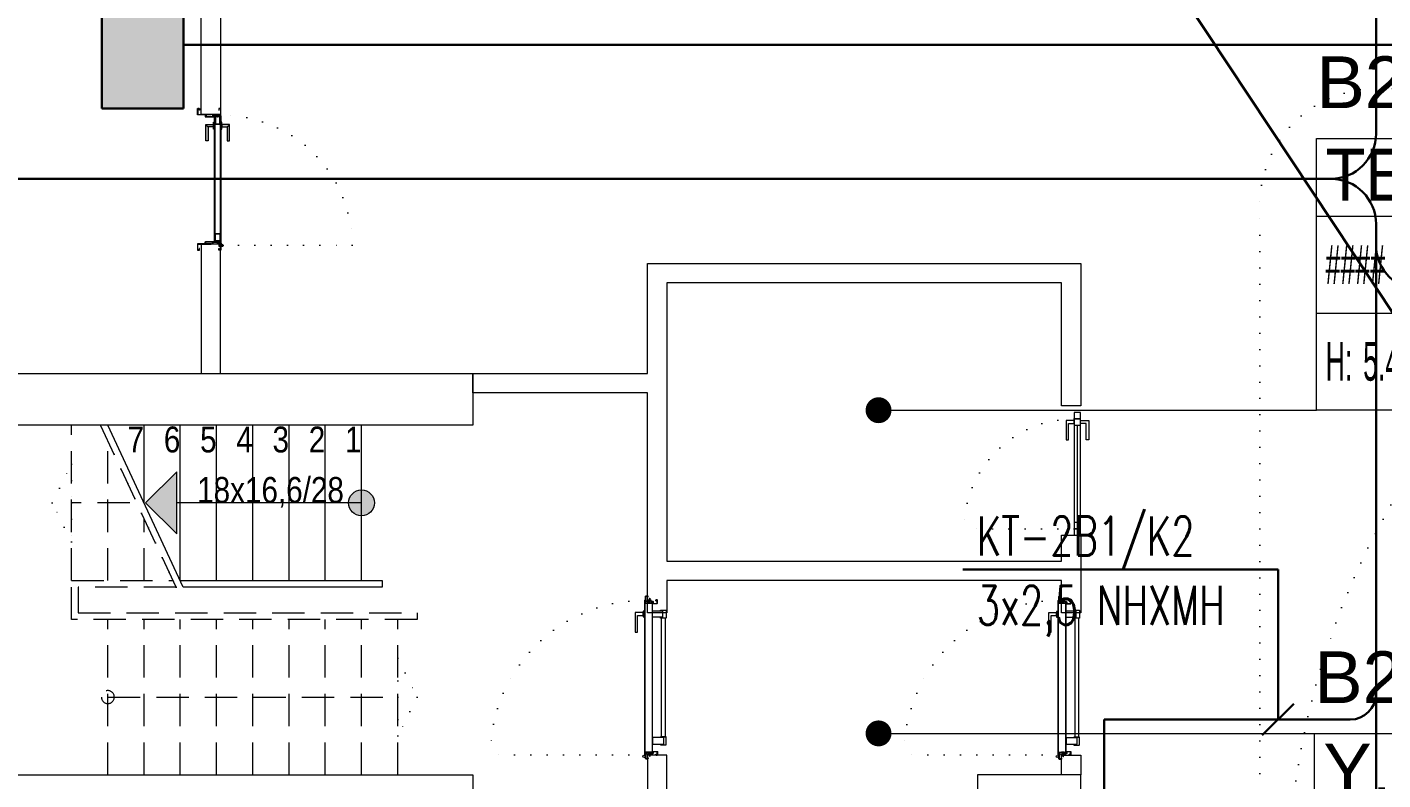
# Model space of a CAD drawing. Header units: metres. Extents: x -13194 to 152406, y -4219 to 19791.
# Drawn here: x 126 to 1173, y 6466 to 7048 of the extents above; entities that cross this region are included whole.
import ezdxf
from ezdxf.enums import TextEntityAlignment as Align

# ---------------------------------------------------------------- set-up
doc = ezdxf.new("R2010")
doc.units = ezdxf.units.M
doc.header["$LTSCALE"] = 100
doc.header["$MEASUREMENT"] = 0
doc.linetypes.add('DOT2', pattern=[0.125, 0, -0.125])
doc.linetypes.add('HIDDEN', pattern=[0.375, 0.25, -0.125])
doc.layers.get('0').update_dxf_attribs({"color": 9, "lineweight": 9})
for name, color, linetype, lineweight in [('00', 9, 'Continuous', 9), ('01', 9, 'Continuous', 9), ('05S', 9, 'Continuous', 9), ('06B', 9, 'Continuous', 9), ('06D', 9, 'Continuous', 9), ('10', 9, 'Continuous', 9), ('14', 9, 'Continuous', 9), ('15', 9, 'Continuous', 9), ('19', 9, 'Continuous', 9), ('19D', 9, 'DOT2', 9), ('20', 9, 'DOT2', 9), ('21', 9, 'Continuous', 9), ('21_mahal200', 9, 'Continuous', 9), ('E-KABLO', 7, 'Continuous', 30), ('E-KUVVET PANOSU (MCC)', 7, 'Continuous', 30), ('E-TAVA KESIT', 7, 'Continuous', 30), ('E-YAZI', 7, 'Continuous', 30)]:
    doc.layers.add(name, color=color, linetype=linetype, lineweight=lineweight)
doc.styles.add('Arial', font='arial.ttf', dxfattribs={"height": 2.5})
doc.styles.add('E-YAZI', font='txttw.shx')
doc.styles.add('MuuM_TEXT-STANDART', font='ARIALN.TTF')
doc.dimstyles.new('MuuM_DIM200', dxfattribs={"dimscale": 20, "dimtxt": 2, "dimasz": 1, "dimexe": 1, "dimexo": 1, "dimgap": 1, "dimtad": 1, "dimdec": 1, "dimrnd": 0.5, "dimdsep": 46, "dimtxsty": 'MuuM_TEXT-STANDART', "dimblk": 'ARCHTICK', "dimcen": 0, "dimdle": 0.15, "dimclrd": 256, "dimclre": 256, "dimclrt": 256, "dimadec": 0, "dimazin": 0, "dimtfac": 5, "dimtdec": 1, "dimtix": 1, "dimtmove": 2, "dimatfit": 3, "dimldrblk": 'DOT', "dimfxl": 3, "dimfxlon": 1, "dimtolj": 1, "dimlwd": -1, "dimlwe": -1, "dimarcsym": 0})

# ---------------------------------------------------------------- blocks, each defined once
blk = doc.blocks.new('100_KUVVET PANOSU (MCC)')
at = {"layer": 'E-KUVVET PANOSU (MCC)', "color": 4}
for p, q in [((-3.072, 3.948), (3.072, 3.948)), ((-3.072, 0), (-3.072, 3.948)), ((3.072, 3.948), (3.072, 0)), ((3.072, 0), (-3.072, 0))]:
    blk.add_line(p, q, dxfattribs=at)
blk.add_solid([(-3.072, 3.948), (3.072, 3.948), (-3.072, 0), (3.072, 0)], dxfattribs=at)
blk = doc.blocks.new('p-kolon_80x80')
blk.add_lwpolyline([(-40, -40), (40, -40), (40, 40), (-40, 40)], close=True)
blk = doc.blocks.new('2.bod.sitatik')
at = {"layer": '01'}
blk.add_lwpolyline([(1981.2, 154.4), (1695, -40), (1695, -40), (60, -1150.3), (40, -1163.9), (40, -1188.2), (40, -1370), (40, -1370), (40, -1430), (40, -1430), (40, -1850), (470, -1850), (470, -1890), (40, -1890), (40, -2160), (470, -2160), (470, -2200), (40, -2200), (40, -2200), (40, -2200), (40, -2945), (0, -2945), (0, -1142.7), (1968.9, 194.4)], dxfattribs=at)
blk.add_blockref('p-kolon_80x80', (900, -2200), dxfattribs=at)
blk = doc.blocks.new('*U20')
at = {"ltscale": 15}
for p, q in [((-25, 1), (-26, 0)), ((-25, -1), (-26, 0)), ((-23, 1), (-25, 1)), ((-23, 1), (-23, -2)), ((-21, -3), (-18, 3)), ((-21, -3), (-18, 3)), ((-20, -3), (-17, 3)), ((-20, -3), (-16, 3)), ((-18, -3), (-15, 3)), ((-18, -3), (-15, 3)), ((-18, 1), (-18, 2)), ((-17, -3), (-14, 3)), ((-17, -3), (-13, 3)), ((-17, 1), (-17, 2)), ((-15, -3), (-12, 3)), ((-15, -3), (-12, 3)), ((-15, 1), (-15, 2)), ((-14, -3), (-11, 3)), ((-14, -3), (-10, 3)), ((-14, 1), (-14, 2)), ((-12, -3), (-9, 3)), ((-12, -3), (-9, 3)), ((-12, 1), (-12, 2)), ((-11, -3), (-8, 3)), ((-11, -3), (-7, 3)), ((-11, 1), (-11, 2)), ((-9, -3), (-6, 3)), ((-9, -3), (-6, 3)), ((-9, 1), (-9, 2)), ((-8, -3), (-4, 3)), ((-8, -3), (-5, 3)), ((-8, 1), (-8, 2)), ((-6, -3), (-3, 3)), ((-6, -3), (-3, 3)), ((-6, 1), (-6, 2)), ((-5, -3), (-1, 3)), ((-5, -3), (-2, 3)), ((-5, 1), (-5, 2)), ((-3, 1), (-3, 2)), ((0, 4), (-2, 1)), ((-2, 1), (-2, 2)), ((0, 0), (-1, 0)), ((-25, -1), (-23, -2)), ((-9, -2), (-23, -2)), ((-21, -3), (-21, -2)), ((-20, -3), (-19, -2)), ((-20, -2), (-19, -2)), ((-19, -2), (-18, -2)), ((-18, -3), (-18, -2)), ((-17, -3), (-16, -2)), ((-17, -2), (-16, -2)), ((-16, -2), (-15, -2)), ((-15, -3), (-15, -2)), ((-14, -3), (-13, -2)), ((-14, -2), (-13, -2)), ((-13, -2), (-12, -2)), ((-12, -3), (-12, -2)), ((-11, -3), (-10, -2)), ((-11, -2), (-10, -2)), ((-10, -2), (-9, -2)), ((-9, -3), (-9, -2)), ((-8, -2), (-7, -2)), ((-8, -3), (-7, -2)), ((-7, -2), (-6, -2)), ((-6, -3), (-6, -2)), ((-5, -2), (-4, -2)), ((-5, -3), (-4, -2)), ((-4, -2), (-2, -2)), ((0, -4), (-2, -2)), ((0, 0), (-1, 0))]:
    blk.add_line(p, q, dxfattribs=at)
for p, q in [((-7, 1), (-23, 1)), ((-17, 1), (-19, 1)), ((-16, 1), (-17, 1)), ((-14, 1), (-16, 1)), ((-13, 1), (-14, 1)), ((-11, 1), (-13, 1)), ((-10, 1), (-11, 1)), ((-8, 1), (-10, 1)), ((-7, 1), (-8, 1)), ((-5, 1), (-7, 1)), ((-4, 1), (-5, 1)), ((-2, 1), (-4, 1)), ((-2, 1), (-2, 1)), ((0, 0), (0, 4)), ((-2, -2), (-2, -2)), ((0, 0), (0, -4))]:
    blk.add_line(p, q)
for centre, radius, start, end in [((-26, 4), 3.92, 274.361, 322.1025), ((-26, -4), 3.92, 37.8975, 85.639), ((-18, 3), 0.0971, 330.3204, 150.3204), ((-17, 3), 0.0971, 330.3204, 150.3204), ((-15, 3), 0.0971, 330.3204, 150.3204), ((-14, 3), 0.0971, 330.3204, 150.3204), ((-12, 3), 0.0971, 330.3204, 150.3204), ((-11, 3), 0.0971, 330.3204, 150.3204), ((-9, 3), 0.0971, 330.3204, 150.3204), ((-8, 3), 0.0971, 330.3204, 150.3204), ((-6, 3), 0.0971, 330.3204, 150.3204), ((-5, 3), 0.0971, 330.3204, 150.3204), ((-3, 3), 0.0971, 330.3204, 150.3204), ((-2, 3), 0.0971, 330.3204, 150.3204), ((-1, 0), 0.486, 90, 270), ((0, 4), 0.25, 0, 150.0864), ((-21, -3), 0.0971, 150.3204, 330.3204), ((-20, -3), 0.0971, 150.3204, 330.3204), ((-18, -3), 0.0971, 150.3204, 330.3204), ((-17, -3), 0.0971, 150.3204, 330.3204), ((-15, -3), 0.0971, 150.3204, 330.3204), ((-14, -3), 0.0971, 150.3204, 330.3204), ((-12, -3), 0.0971, 150.3204, 330.3204), ((-11, -3), 0.0971, 150.3204, 330.3204), ((-9, -3), 0.0971, 150.3204, 330.3204), ((-8, -3), 0.0971, 150.3204, 330.3204), ((-6, -3), 0.0971, 150.3204, 330.3204), ((-5, -3), 0.0971, 150.3204, 330.3204), ((0, -4), 0.25, 209.9136, 0)]:
    blk.add_arc(centre, radius, start, end, dxfattribs=at)
blk = doc.blocks.new('conta')
at = {"ltscale": 10}
for p, q in [((-2649.9, 5345.5), (-2649.8, 5345.6)), ((-2649.9, 5344.5), (-2649.8, 5344.3)), ((-2649.8, 5344.3), (-2649.7, 5344.3)), ((-2649.7, 5345.4), (-2649.3, 5345.4)), ((-2649.2, 5345.4), (-2649.1, 5345.5)), ((-2649, 5344), (-2648.8, 5343.8)), ((-2648.9, 5344.1), (-2648.7, 5343.9)), ((-2648.8, 5345.1), (-2648.6, 5345.3)), ((-2648.8, 5344.9), (-2648.6, 5345.2)), ((-2648.7, 5343.8), (-2648.7, 5343.8)), ((-2648.6, 5345.3), (-2648.6, 5345.3))]:
    blk.add_line(p, q, dxfattribs=at)
for centre, radius, start, end in [((-2649.8, 5345.5), 0.05, 140.6345, 188.9372), ((-2653, 5345), 3.19, 350.4674, 8.9372), ((-2649.9, 5344.5), 0.02, 170.4674, 213.7451), ((-2649.7, 5345.6), 0.0696, 22.2428, 159.258), ((-2650.9, 5345), 1.24, 340.3382, 16.7772), ((-2649.7, 5344.6), 0.03, 160.3382, 273.2666), ((-2649.7, 5345.4), 0.03, 90, 196.7772), ((-2649.6, 5341.5), 3.01, 80.4362, 93.2666), ((-2649.3, 5345.5), 0.05, 270, 303.0062), ((-2649.2, 5344.1), 0.231, 353.9571, 81.9004), ((-2649.1, 5345.5), 0.03, 4.7972, 123.0062), ((-2649.1, 5344.5), 0.03, 260.4362, 338.7066), ((-2651.2, 5344.8), 2.33, 7.5897, 18.7951), ((-2649, 5345.6), 0.05, 18.7951, 42.1429), ((-2650.2, 5345), 1.27, 338.7066, 23.0418), ((-2648.9, 5344.1), 0.1, 173.9571, 217.2653), ((-2648.8, 5345.1), 0.05, 187.5897, 322.7347), ((-2658.2, 5345.2), 9.36, 353.6857, 357.8537), ((-2648.8, 5344.2), 0.1, 173.6857, 217.2653), ((-2648.8, 5344.8), 0.05, 142.7347, 180.2669), ((-2648.7, 5343.8), 0.05, 217.2653, 307.2653), ((-2648.7, 5343.8), 0.05, 307.2653, 37.2653), ((-2648.6, 5345.3), 0.05, 52.7347, 142.7347), ((-2648.6, 5345.3), 0.05, 322.7347, 52.7347)]:
    blk.add_arc(centre, radius, start, end, dxfattribs=at)
for points, knots in [([(-2649, 5345.6), (-2649, 5345.6), (-2649.1, 5345.7), (-2649.2, 5345.4), (-2649.3, 5345.7), (-2649.4, 5345.5), (-2649.5, 5345.7), (-2649.6, 5345.5), (-2649.7, 5345.6), (-2649.7, 5345.6)], [0.0086373, 0.0086373, 0.0086373, 0.0086373, 0.1097304, 0.3133405, 0.4430081, 0.5658764, 0.7165186, 0.8527974, 0.9648495, 0.9648495, 0.9648495, 0.9648495]), ([(-2649.7, 5344.3), (-2649.7, 5344.3), (-2649.7, 5344.5), (-2649.6, 5344.3), (-2649.3, 5344.4), (-2649.2, 5344.4), (-2649.2, 5344.4)], [0, 0, 0, 0, 0.1008757, 0.3841126, 0.5436166, 0.6906785, 0.6906785, 0.6906785, 0.6906785])]:
    blk.add_open_spline(points, degree=3, knots=knots, dxfattribs=at)
blk = doc.blocks.new('p-yn_sackasa')
at = {"layer": '10', "linetype": 'Continuous'}
for p, q in [((-2.2, 0), (-2.2, -0.2)), ((0, 6.9), (0, 6.2)), ((0, 6.2), (0, 6.9)), ((0.1, 6.9), (0.1, 6.2)), ((0.2, 6.9), (0.2, 6.2)), ((2.7, 7.2), (0.3, 7.2)), ((2.7, 7.2), (0.3, 7.2)), ((2.7, 7), (0.3, 7)), ((0.3, 7), (2.7, 7)), ((0.3, 6.1), (0.8, 6.1)), ((0.7, 6), (0.3, 6)), ((0.3, 5.9), (0.7, 5.9)), ((0.8, 5.9), (0.3, 5.9)), ((0.7, 5.9), (0.7, 6)), ((0.7, -0.7), (0.7, 2.3)), ((0.7, -0.7), (0.7, 2.3)), ((0.8, 5.9), (0.8, 6.1)), ((0.8, -0.7), (0.8, 2.3)), ((0.8, -0.7), (0.8, 2.3)), ((0.9, 2.3), (1, 2.3)), ((0.9, 2.3), (0.9, 2.3)), ((1, 2.5), (1, 2.4)), ((1, 2.5), (1, 2.5)), ((1.1, 2.5), (1.1, 3.7)), ((1.1, 2.5), (1.1, 3.7)), ((1.3, 3.7), (1.3, 2.5)), ((1.3, 2.5), (1.3, 3.7)), ((2.5, 4), (1.4, 4)), ((1.4, 4), (2.5, 4)), ((1.4, 3.8), (2.5, 3.8)), ((2.5, 3.8), (1.4, 3.8)), ((2.5, 3.4), (2.6, 3.7)), ((2.6, 3.7), (2.5, 3.4)), ((2.7, 3.6), (2.6, 3.3)), ((2.7, 3.6), (2.6, 3.3)), ((2.8, 3.3), (2.8, 6.9)), ((2.8, 3.3), (2.8, 6.9)), ((2.9, 3.3), (2.9, 6.9)), ((2.9, 3.3), (2.9, 6.9)), ((-2.9, -1.7), (-2.9, -0.3)), ((-2.9, -0.3), (-2.9, -1.7)), ((-2.8, -0.3), (-2.8, -1.7)), ((-2.8, -0.3), (-2.8, -1.7)), ((-2.2, 0), (-2.7, 0)), ((-2.2, 0), (-2.7, 0)), ((-2.2, -0.1), (-2.7, -0.1)), ((-2.2, -0.2), (-2.7, -0.2)), ((1, -1.8), (-2.7, -1.8)), ((1, -1.9), (-2.7, -1.9)), ((-2.7, -2), (1, -2)), ((1, -2), (-2.7, -2)), ((-2.2, -0.1), (-2.2, 0)), ((0.9, -0.8), (1, -0.8)), ((0.9, -0.8), (0.9, -0.8)), ((1, -0.9), (1, -0.9)), ((1, -0.9), (1, -0.9)), ((1.1, -1), (1.1, -1.7)), ((1.1, -1), (1.1, -1.7)), ((1.3, -1), (1.3, -1.7)), ((1.3, -1), (1.3, -1.7))]:
    blk.add_line(p, q, dxfattribs=at)
for points in [[(0.1, 2.1), (0.7, 2.1), (0.7, -0.5), (0.1, -0.5)], [(0.1, 2.1), (0.4, 2.1), (0.4, -0.5), (0.1, -0.5)]]:
    blk.add_lwpolyline(points, close=True, dxfattribs=at)
for centre, radius, start, end in [((0.3, 6.9), 0.249, 90, 180), ((0.3, 6.9), 0.261, 90, 180), ((0.3, 6.2), 0.249, 181.345, 271.3502), ((0.3, 6.2), 0.261, 180, 270), ((0.3, 6.9), 0.122, 90, 180), ((0.3, 6.2), 0.122, 180, 270), ((0.3, 6.9), 0.11, 90, 180), ((0.3, 6.2), 0.11, 180, 270), ((0.9, 2.3), 0.206, 63.2169, 180), ((0.9, 2.3), 0.219, 63.2153, 180), ((0.9, 2.3), 0.0801, 63.215, 180), ((0.9, 2.3), 0.0674, 63.2144, 180), ((1, 2.5), 0.219, 243.2148, 0), ((1, 2.5), 0.0801, 243.2203, 0), ((1, 2.5), 0.206, 243.2197, 0), ((1, 2.5), 0.0674, 243.2129, 0), ((1.4, 3.7), 0.24, 90, 180), ((1.4, 3.7), 0.253, 90, 180), ((1.4, 3.7), 0.114, 90, 180), ((1.4, 3.7), 0.101, 90, 180), ((2.5, 3.7), 0.249, 342.8613, 90), ((2.5, 3.7), 0.261, 342.8602, 90), ((2.5, 3.7), 0.122, 342.8607, 90), ((2.5, 3.7), 0.11, 342.8621, 90), ((2.7, 3.3), 0.232, 162.8601, 0), ((2.7, 3.3), 0.219, 162.8613, 0), ((2.7, 3.3), 0.0927, 162.8605, 0), ((2.7, 3.3), 0.0801, 162.8624, 0), ((2.7, 6.9), 0.249, 0, 90), ((2.7, 6.9), 0.261, 0, 90), ((2.7, 6.9), 0.122, 0, 90), ((2.7, 6.9), 0.11, 0, 90), ((-2.7, -0.3), 0.24, 90, 180), ((-2.7, -0.3), 0.253, 90, 180), ((-2.7, -1.7), 0.24, 180, 270), ((-2.7, -1.7), 0.253, 180, 270), ((-2.7, -0.3), 0.114, 90, 180), ((-2.7, -0.3), 0.101, 90, 180), ((-2.7, -1.7), 0.114, 180, 270), ((-2.7, -1.7), 0.101, 180, 270), ((0.9, -0.7), 0.206, 180, 296.7851), ((0.9, -0.7), 0.219, 180, 296.785), ((0.9, -0.7), 0.0674, 180, 180.5245), ((0.9, -0.7), 0.0801, 180, 296.785), ((0.9, -0.7), 0.0674, 180, 296.7871), ((1, -1), 0.219, 0, 116.7854), ((1, -1), 0.206, 0, 116.7836), ((1, -1), 0.0801, 0, 116.7811), ((1, -1), 0.0674, 0, 116.7871), ((1, -1.7), 0.114, 270, 0), ((1, -1.7), 0.24, 270, 0), ((1, -1.7), 0.101, 270, 0), ((1, -1.7), 0.253, 270, 0)]:
    blk.add_arc(centre, radius, start, end, dxfattribs=at)
at = {"layer": '10', "xscale": 0.0842696629213483, "yscale": 0.0842696629213483, "zscale": 0.0842696629213483}
blk.add_blockref('*U20', (1, 1.3), dxfattribs=at)
at = {"layer": '14', "xscale": -0.7887640449438696, "yscale": 0.7887640449438696, "zscale": 0.7887640449438204, "rotation": 90}
blk.add_blockref('conta', (4217.8, -2086.4), dxfattribs=at)
blk = doc.blocks.new('*U30')
at = {"layer": '06D'}
for points in [[(110.1, 4.8), (110.1, 11), (95.1, 11), (95.1, 9.1), (107.9, 9.1), (107.9, 9.1), (107.9, 4.8), (110.1, 4.8)], [(111.2, 3.5), (111.2, 4.8), (106.8, 4.8), (106.8, 3.5), (111.2, 3.5)]]:
    blk.add_lwpolyline(points, dxfattribs=at)
for points in [[(8.5, -8.6), (7.9, -8.6), (7.9, -12.6, 0.414214), (8.2, -13), (13.7, -13, 0.414214), (14.1, -12.6), (14.1, -8.6), (13.5, -8.6)], [(111.5, -8.6), (112.1, -8.6), (112.1, -12.6, -0.414214), (111.7, -13), (106.2, -13, -0.414214), (105.9, -12.6), (105.9, -8.6), (106.5, -8.6)]]:
    blk.add_lwpolyline(points, format="xyb", dxfattribs=at)
for points in [[(8.5, -11.1), (13.5, -11.1), (13.5, -2.5), (8.5, -2.5)], [(14.1, -12.4), (105.9, -12.4), (105.9, -9.2), (14.1, -9.2)], [(111.5, -10), (106.5, -10), (106.5, -2.5), (111.5, -2.5)]]:
    blk.add_lwpolyline(points, close=True, dxfattribs=at)
at = {"layer": '10', "ltscale": 10}
for p, q in [((-1.6, 3.7), (-1.7, 3.6)), ((-1.6, 3.7), (-1.7, 3.6)), ((-1.2, 3.1), (-1.2, 3.2)), ((-1.2, 3.1), (-1.2, 3.2)), ((-1.2, 3.1), (-1.1, 3.1)), ((-1.2, 3.1), (-1.1, 3.1)), ((-1.1, 3), (-1.1, 3.4)), ((-1.1, 3), (-1.1, 3.4)), ((-0.8, 3), (-0.8, 3.4)), ((-0.8, 3), (-0.8, 3.4)), ((0.3, 3.4), (0.3, 3.3)), ((0.4, 3.5), (119.6, 3.5)), ((0.4, 3.4), (0.4, 3.3)), ((0.4, 3.2), (2.2, 3.2)), ((0.5, 3.4), (119.5, 3.4)), ((0.5, 3.3), (2.3, 3.3)), ((1, 0), (2, 0.7)), ((2, 1.1), (2, 0.7)), ((2.3, 1.1), (2, 1.1)), ((2, 0.7), (2, -0.8)), ((2.3, 3.1), (2.3, -2.4)), ((2.3, 0.7), (2.3, 1.1)), ((2.3, -0.8), (2.3, 0.7)), ((2.4, 3.2), (2.4, -2.3)), ((117.5, 3.2), (117.5, -2.3)), ((119.5, 3.3), (117.6, 3.3)), ((119.6, 3.2), (117.7, 3.2)), ((117.7, 3.1), (117.7, -2.4)), ((117.7, 1.1), (117.7, -0.4)), ((118, 1.1), (117.7, 1.1)), ((117.7, 1.1), (117.7, -0.4)), ((118, 1.1), (117.7, 1.1)), ((118, -0.4), (118, 1.1)), ((118, -0.4), (118, 1.1)), ((118, 0.9), (119, 0.9)), ((118, 0.9), (119, 0.9)), ((118, 0.7), (119, 0.7)), ((118, 0.7), (119, 0.7)), ((119, 0.3), (118, -0.4)), ((119, 0.3), (118, -0.4)), ((119.5, 3.4), (119.5, 3.3)), ((119.7, 3.4), (119.7, 3.3)), ((2, -0.4), (1, -0.4)), ((2, -0.6), (1, -0.6)), ((2, -0.8), (2.3, -0.8)), ((2.4, -2.5), (117.6, -2.5)), ((2.5, -2.3), (117.5, -2.3)), ((117.7, -0.4), (117.7, -0.8)), ((117.7, -0.4), (117.7, -0.8)), ((117.7, -0.8), (118, -0.8)), ((117.7, -0.8), (118, -0.8)), ((118, -0.8), (118, -0.4)), ((118, -0.8), (118, -0.4))]:
    blk.add_line(p, q, dxfattribs=at)
blk.add_circle((-0.9, 4.2), 0.843, dxfattribs=at)
blk.add_circle((-0.9, 4.2), 0.843, dxfattribs=at)
for centre, radius, start, end in [((-0.9, 4.2), 1.01, 219.4092, 254.2861), ((-0.9, 4.2), 1.01, 219.4092, 254.2861), ((-0.4, 3.2), 0.428, 156.352, 217.621), ((-0.4, 3.2), 0.428, 156.352, 217.621), ((-0.4, 3.2), 0.302, 105.5524, 240.0315), ((-0.4, 3.2), 0.302, 105.5524, 240.0315), ((0.4, 3.4), 0.1, 90, 180), ((0.4, 3.3), 0.1, 180, 270), ((0.5, 3.4), 0.005, 90, 180), ((0.5, 3.3), 0.005, 180, 270), ((2.2, 3.1), 0.05, 0, 90), ((2.3, 3.2), 0.1, 0, 90), ((117.6, 3.2), 0.1, 90, 180), ((117.7, 3.1), 0.05, 90, 180), ((119.5, 3.4), 0.005, 0, 90), ((119.5, 3.3), 0.005, 270, 0), ((119.6, 3.4), 0.1, 0, 90), ((119.6, 3.3), 0.1, 270, 0), ((2.4, -2.4), 0.1, 180, 270), ((2.5, -2.3), 0.05, 180, 270), ((117.6, -2.3), 0.141, 284.9271, 345.0729)]:
    blk.add_arc(centre, radius, start, end, dxfattribs=at)
at = {"layer": '20'}
blk.add_lwpolyline([(0.3, 3.4), (0.3, 122.8, -0.414214), (119.7, 3.4, 1)], format="xyb", dxfattribs=at)
at = {"xscale": -1, "rotation": 180}
blk.add_blockref('p-yn_sackasa', (0, 1), dxfattribs=at)
at = {"rotation": 180}
blk.add_blockref('p-yn_sackasa', (120, 1), dxfattribs=at)
blk = doc.blocks.new('0_arrowstairs')
blk.add_lwpolyline([(0, 0), (0, -30), (15, 0), (0, 30)], close=True)
blk = doc.blocks.new('p-M01-M02_M03')
at = {"layer": '19'}
h = blk.add_hatch(color=256, dxfattribs=at)
h.dxf.hatch_style = 1
h.paths.add_polyline_path([(186, -201.3), (234, -201.3), (210, -177.2)])
h = blk.add_hatch(color=256, dxfattribs=at)
h.dxf.hatch_style = 1
edge = h.paths.add_edge_path()
edge.add_arc((210, -344), 10, 0, 360)
for points in [[(145, -206.3), (270, -148)], [(145, -206.3), (270, -148)], [(150, -204), (150, -360), (150, -360), (145, -360), (145, -360), (145, -206.3)], [(210, -344), (210, -201.3), (210, -201.3)]]:
    blk.add_lwpolyline(points, dxfattribs=at)
blk.add_lwpolyline([(186, -201.3), (234, -201.3), (210, -177.2)], close=True, dxfattribs=at)
at = {"layer": '19', "linetype": 'Continuous'}
for points in [[(210, -176), (270, -176)], [(150, -204), (270, -204)], [(150, -232), (270, -232)], [(150, -260), (270, -260)], [(150, -288), (270, -288)], [(150, -316), (270, -316)], [(150, -344), (270, -344)]]:
    blk.add_lwpolyline(points, dxfattribs=at)
at = {"layer": '19'}
blk.add_circle((210, -344), 10, dxfattribs=at)
at = {"layer": '19D', "linetype": 'HIDDEN'}
for points in [[(145, -200.7), (145, -125), (125, -125), (125, -125), (125, -387), (120, -387), (120, -120), (120, -120), (150, -120), (150, -198.4)], [(150, -120), (270, -120)], [(210, -165), (210, -120)], [(145, -200.7), (270, -142.4)], [(0, -148), (120, -148)], [(150, -148), (258, -148)], [(0, -176), (120, -176)], [(150, -176), (198, -176)], [(0, -204), (120, -204)], [(0, -232), (120, -232)], [(0, -260), (120, -260)], [(0, -288), (120, -288)], [(0, -316), (120, -316)], [(0, -344), (120, -344)], [(0, -372), (120, -372)]]:
    blk.add_lwpolyline(points, dxfattribs=at)
at = {"layer": '19D'}
blk.add_lwpolyline([(145, -200.7), (270, -142.4)], dxfattribs=at)
at = {"layer": '19D', "linetype": 'HIDDEN', "extrusion": (0, 0, -1)}
blk.add_lwpolyline([(-60, -148), (-60, -372)], dxfattribs=at)
blk.add_circle((-60, -148), 5, dxfattribs=at)
at = {"layer": '19D', "linetype": 'HIDDEN', "extrusion": (0, 0, -1), "zscale": -1, "rotation": 90}
blk.add_blockref('0_arrowstairs', (-210, -120), dxfattribs=at)
at = {"layer": '19D', "linetype": 'HIDDEN', "extrusion": (0, 0, -1), "rotation": 270}
blk.add_blockref('0_arrowstairs', (-60, -372), dxfattribs=at)
blk = doc.blocks.new('p-m04 formül')
at = {"layer": '21', "style": 'MuuM_TEXT-STANDART'}
for s, p in [('7', (176, -21)), ('6', (204, -21)), ('5', (232, -21)), ('4', (260, -21)), ('3', (288, -21)), ('2', (316, -21)), ('1', (344, -21)), ('18x16,6/28', (330.4, -60))]:
    blk.add_text(s, height=20, dxfattribs=at).set_placement(p, align=Align.RIGHT)
blk = doc.blocks.new('gr-p-barel kilitli kapı kolu')
at = {"layer": '05S'}
h = blk.add_hatch(color=256, dxfattribs=at)
h.paths.add_polyline_path([(1.3, 0.8), (-1.3, 0.8), (-1.3, 0.7), (1.3, 0.7)])
h.paths.add_polyline_path([(2.75, 0.7), (-2.75, 0.7), (-2.75, 0), (2.75, 0)])
h.paths.add_polyline_path([(-11.7, 4.9), (-11.7, 6.7), (0.9, 6.7), (0.9, 0.8), (-0.9, 0.8), (-0.9, 4.9)])
at = {"flags": 128}
for points in [[(-0.9, 0.8), (-0.9, 4.9), (-11.7, 4.9), (-11.7, 6.7), (0.9, 6.7), (0.9, 0.8)], [(-0.8, 5), (0.8, 6.6)]]:
    blk.add_lwpolyline(points, dxfattribs=at)
blk.add_lwpolyline([(-2.75, 0), (-2.75, 0.7), (2.75, 0.7), (2.75, 0)])
blk.add_lwpolyline([(-1.3, 0.7), (1.3, 0.7), (1.3, 0.8), (-1.3, 0.8)], close=True)
blk = doc.blocks.new('prf-scr2')
at = {"linetype": 'DOT2', "ltscale": 10}
blk.add_line((0, 0.2), (0, -1.1), dxfattribs=at)
for p, q in [((-0.1, -0.2), (0.1, -0.3)), ((0.1, -0.2), (-0.1, -0.2)), ((0.1, -0.3), (-0.1, -0.3)), ((-0.1, -0.3), (0.1, -0.4)), ((0.1, -0.4), (-0.1, -0.4)), ((0.1, -0.5), (-0.1, -0.4)), ((-0.1, -0.4), (0.1, -0.4)), ((0.1, -0.6), (-0.1, -0.5)), ((-0.1, -0.5), (0.1, -0.5)), ((-0.1, -0.6), (0.1, -0.7)), ((0.1, -0.6), (-0.1, -0.6)), ((-0.1, -0.6), (0.1, -0.6)), ((-0.1, -0.7), (0.1, -0.8)), ((0.1, -0.7), (-0.1, -0.7)), ((-0.1, -0.8), (0.1, -0.8)), ((0.1, -0.8), (-0.1, -0.8)), ((0.1, -0.2), (0, -0.1)), ((0, -0.2), (0.1, -0.2))]:
    blk.add_line(p, q)
blk.add_lwpolyline([(0.2, 0), (-0.2, 0), (-0.2, 0), (-0.1, -0.1), (0.1, -0.1), (0.2, 0), (0.2, 0)], close=True)
for points in [[(0.2, 0), (-0.2, 0)], [(-0.1, -0.1), (-0.1, -0.2), (-0.1, -0.2), (-0.1, -0.2), (-0.1, -0.2), (-0.1, -0.3), (-0.1, -0.3), (-0.1, -0.3), (-0.1, -0.3), (-0.1, -0.4), (-0.1, -0.4), (-0.1, -0.4), (-0.1, -0.4), (-0.1, -0.4), (-0.1, -0.5), (-0.1, -0.5), (-0.1, -0.5), (-0.1, -0.5), (-0.1, -0.5), (-0.1, -0.5), (-0.1, -0.6), (-0.1, -0.6), (-0.1, -0.6), (-0.1, -0.6), (-0.1, -0.6), (-0.1, -0.7), (-0.1, -0.7), (-0.1, -0.7), (-0.1, -0.7), (-0.1, -0.7), (-0.1, -0.8), (-0.1, -0.8), (-0.1, -0.8), (-0.1, -0.8), (0, -0.9), (0, -0.9), (0, -0.9), (0.1, -0.8), (0.1, -0.8), (0.1, -0.7), (0.1, -0.7), (0.1, -0.7), (0.1, -0.7), (0.1, -0.7), (0.1, -0.7), (0.1, -0.6), (0.1, -0.6), (0.1, -0.6), (0.1, -0.6), (0.1, -0.6), (0.1, -0.5), (0.1, -0.5), (0.1, -0.5), (0.1, -0.5), (0.1, -0.4), (0.1, -0.4), (0.1, -0.4), (0.1, -0.4), (0.1, -0.4), (0.1, -0.3), (0.1, -0.3), (0.1, -0.3), (0.1, -0.3), (0.1, -0.3), (0.1, -0.3), (0.1, -0.2), (0.1, -0.2), (0.1, -0.2), (0.1, -0.2), (0.1, -0.2), (0.1, -0.1)]]:
    blk.add_lwpolyline(points)
blk = doc.blocks.new('K-SAC-01')
at = {"layer": '10'}
for points in [[(-4.6, 16.2, -0.414214), (-4.5, 16.3), (-0.1, 16.3, -0.414214), (0, 16.2), (0, 5.9), (0.2, 5.9), (0.2, 16.2, 0.414214), (-0.1, 16.5), (-4.5, 16.5, 0.414214), (-4.8, 16.2), (-4.8, 15.3, 0.414214), (-4.5, 15), (-3.4, 15), (-3.4, 15.2), (-4.5, 15.2, -0.414214), (-4.6, 15.3)], [(0.2, 10.3, -0.414214), (0.5, 10.6), (1.5, 10.6, -0.414214), (1.8, 10.3), (1.8, 3.9, -0.414214), (1.5, 3.6, -0.414214), (1.2, 3.9), (1.2, 4.8), (0.2, 4.8), (0.2, -1.2, -0.414214), (-0.1, -1.5), (-4.5, -1.5, -0.414214), (-4.8, -1.2), (-4.8, -0.3, -0.414214), (-4.5, 0), (-3.4, 0), (-3.4, -0.2), (-4.5, -0.2, 0.414214), (-4.6, -0.3), (-4.6, -1.2, 0.414214), (-4.5, -1.3), (-0.1, -1.3, 0.414214), (0, -1.2), (0, 5), (1.4, 5), (1.4, 3.9, 0.414214), (1.5, 3.8, 0.414214), (1.6, 3.9), (1.6, 10.3, 0.414214), (1.5, 10.4), (0.5, 10.4, 0.414214), (0.4, 10.3), (0.4, 9.4), (0.2, 9.4)], [(99.8, 10.3, 0.414214), (99.5, 10.6), (98.5, 10.6, 0.414214), (98.2, 10.3), (98.2, 3.9, 0.414214), (98.5, 3.6, 0.414214), (98.8, 3.9), (98.8, 4.8), (99.8, 4.8), (99.8, -1.2, 0.414214), (100.1, -1.5), (104.5, -1.5, 0.414214), (104.8, -1.2), (104.8, -0.3, 0.414214), (104.5, 0), (103.4, 0), (103.4, -0.2), (104.5, -0.2, -0.414214), (104.6, -0.3), (104.6, -1.2, -0.414214), (104.5, -1.3), (100.1, -1.3, -0.414214), (100, -1.2), (100, 5), (98.6, 5), (98.6, 3.9, -0.414214), (98.5, 3.8, -0.414214), (98.4, 3.9), (98.4, 10.3, -0.414214), (98.5, 10.4), (99.5, 10.4, -0.414214), (99.6, 10.3), (99.6, 9.4), (99.8, 9.4)], [(104.6, 16.2, 0.414214), (104.5, 16.3), (100.1, 16.3, 0.414214), (100, 16.2), (100, 5.9), (99.8, 5.9), (99.8, 16.2, -0.414214), (100.1, 16.5), (104.5, 16.5, -0.414214), (104.8, 16.2), (104.8, 15.3, -0.414214), (104.5, 15), (103.4, 15), (103.4, 15.2), (104.5, 15.2, 0.414214), (104.6, 15.3)], [(-0.4, -2), (1, -1.4), (1, 1.5), (1.2, 1.5), (1.2, -1.5), (-0.3, -2.2, -14.796002)]]:
    blk.add_lwpolyline(points, format="xyb", close=True, dxfattribs=at)
for points in [[(98.8, 0.1), (98.8, 2.1), (99.1, 2.1), (99.1, 3.2), (1.5, 3.2), (1.5, 2.1), (1.8, 2.1), (1.8, 0.1), (1.5, 0.1), (1.5, 1.9), (1.2, 1.9), (1.2, 3.5), (99.4, 3.5), (99.4, 1.9), (99.1, 1.9), (99.1, 0.1)], [(98.8, 2.1), (98.8, 0.1), (99.4, 0.1), (99.4, -1.5), (1.2, -1.5), (1.2, 0.1), (1.8, 0.1), (1.8, 2.1), (2.1, 2.1), (2.1, -0.1), (1.5, -0.1), (1.5, -1.2), (99.1, -1.2), (99.1, -0.1), (98.5, -0.1), (98.5, 2.1), (98.8, 2.1)]]:
    blk.add_lwpolyline(points, dxfattribs=at)
for points in [[(2.1, 3), (8.1, 3), (8.1, -1), (2.1, -1)], [(2.4, 2.7), (7.8, 2.7), (7.8, -0.7), (2.4, -0.7)], [(98.5, 3), (92.5, 3), (92.5, -1), (98.5, -1)], [(98.2, 2.7), (92.8, 2.7), (92.8, -0.7), (98.2, -0.7)]]:
    blk.add_lwpolyline(points, close=True, dxfattribs=at)
blk.add_circle((-0.9, -2.5), 0.55, dxfattribs=at)
at = {"layer": '20', "linetype": 'HIDDEN'}
for points in [[(-0.2, -1.3), (-0.2, 0), (-1.7, 0), (-1.7, -1.3)], [(-0.4, -2), (-0.4, -0.2), (-1.5, -0.2), (-1.5, -2)]]:
    blk.add_lwpolyline(points, dxfattribs=at)
at = {"layer": '20'}
blk.add_lwpolyline([(-0.9, -2.5), (-0.9, -102.9)], dxfattribs=at)
blk.add_arc((-0.9, -2.5), 100.4, 270, 1.5131, dxfattribs=at)
at = {"layer": '06B'}
blk.add_blockref('gr-p-barel kilitli kapı kolu', (91.4, 3.5), dxfattribs=at)
at = {"layer": '06B', "xscale": -1, "rotation": 180}
blk.add_blockref('gr-p-barel kilitli kapı kolu', (91.4, -1.5), dxfattribs=at)
at = {"layer": '10', "xscale": -1, "rotation": 90}
blk.add_blockref('prf-scr2', (1.5, 1), dxfattribs=at)
at = {"layer": '10', "rotation": 270}
blk.add_blockref('prf-scr2', (99.1, 1.2), dxfattribs=at)
blk = doc.blocks.new('p-al-01')
at = {"layer": '06B'}
for points in [[(27, 4.3), (27, 10.6), (42, 10.6), (42, 8.7), (29.3, 8.7), (29.3, 8.7), (29.3, 4.3), (27, 4.3)], [(27, -0.7), (27, -6.9), (42, -6.9), (42, -5), (29.3, -5), (29.3, -5), (29.3, -0.7), (27, -0.7)]]:
    blk.add_lwpolyline(points, dxfattribs=at)
at = {"layer": '06D'}
for p, q in [((115.7, 4.3), (28.8, 4.3)), ((28.8, -0.7), (115.7, -0.7))]:
    blk.add_line(p, q, dxfattribs=at)
at = {"layer": '10'}
for points in [[(25.7, -0.7), (25.7, 4.3), (20.7, 4.3), (20.7, -0.7)], [(30.7, -0.7), (30.7, 4.3), (25.7, 4.3), (25.7, -0.7)], [(110.7, -0.7), (110.7, 4.3), (105.7, 4.3), (105.7, -0.7)], [(115.7, -0.7), (115.7, 4.3), (110.7, 4.3), (110.7, -0.7)]]:
    blk.add_lwpolyline(points, close=True, dxfattribs=at)
at = {"layer": '15'}
blk.add_lwpolyline([(105.7, 1.8), (30.7, 1.8)], dxfattribs=at)
at = {"layer": '20'}
blk.add_lwpolyline([(110.7, -0.7), (110.7, -85.7)], dxfattribs=at)
blk.add_arc((110.7, -0.7), 85, 180, 270, dxfattribs=at)
blk = doc.blocks.new('_ArchTick')
at = {"color": 0, "linetype": 'ByBlock', "const_width": 0.15}
blk.add_lwpolyline([(-0.5, -0.5), (0.5, 0.5)], dxfattribs=at)
blk = doc.blocks.new('_Dot')
at = {"color": 0, "linetype": 'ByBlock', "lineweight": -2}
blk.add_line((-0.5, 0), (-1, 0), dxfattribs=at)
at = {"color": 0, "linetype": 'ByBlock', "const_width": 0.5}
blk.add_lwpolyline([(-0.25, 0, 1), (0.25, 0, 1)], format="xyb", close=True, dxfattribs=at)
blk = doc.blocks.new('0_roomno2')
blk.add_lwpolyline([(19.375, -10.5), (0, -10.5), (0, 0), (19.375, 0)], close=True)
for points in [[(0, -3), (19.375, -3)], [(8.125, -3), (8.125, -10.5)], [(11.875, -3), (11.875, -10.5)], [(15.625, -3), (15.625, -10.5)], [(0, -6.75), (8.125, -6.75)]]:
    blk.add_lwpolyline(points)
at = {"style": 'MuuM_TEXT-STANDART', "width": 0.6}
blk.add_text('H:', height=1.5, dxfattribs=at).set_placement((0.35, -8.608), align=Align.MIDDLE_LEFT)
at = {"style": 'Arial'}
blk.add_attdef('ODANO', (0, 1.17), '', height=2, dxfattribs=at)
blk.add_attdef('MEKANADI', text='', height=2, dxfattribs=at).set_placement((0.35, -3), align=Align.BOTTOM_LEFT)
at = {"style": 'MuuM_TEXT-STANDART', "width": 0.6}
for tag, p in [('M2', (0.35, -4.875)), ('TEMIZTAVANYUKSEKLIGI', (1.8, -8.608))]:
    blk.add_attdef(tag, text='', height=1.5, dxfattribs=at).set_placement(p, align=Align.MIDDLE_LEFT)
for tag, p in [('YER01', (10, -4.5)), ('TAVAN01', (13.75, -4.5)), ('DUVAR01', (17.5, -4.5)), ('YER02', (10, -6.75)), ('TAVAN02', (13.75, -6.75)), ('DUVAR02', (17.5, -6.75)), ('YER03', (10, -9)), ('TAVAN03', (13.75, -9)), ('DUVAR03', (17.5, -9))]:
    blk.add_attdef(tag, text='', height=1.5, dxfattribs=at).set_placement(p, align=Align.MIDDLE_CENTER)
blk = doc.blocks.new('2.bod.Mimari')
at = {"layer": '00'}
for p, q in [((605, -1765), (940, -1765)), ((605, -1850), (605, -1765)), ((620, -1765), (620, -1765)), ((940, -1765), (940, -1875)), ((925, -1780), (620, -1780)), ((620, -1780), (620, -1995)), ((925, -1875), (925, -1780)), ((470, -1865), (470, -1850)), ((470, -1850), (605, -1850)), ((605, -1865), (470, -1865)), ((605, -2035), (605, -1865)), ((940, -1875), (925, -1875)), ((925, -1995), (925, -1975)), ((925, -1975), (940, -1975)), ((940, -1975), (940, -2035)), ((620, -1995), (925, -1995)), ((925, -2010), (620, -2010)), ((620, -2010), (620, -2035)), ((925, -2035), (925, -2010)), ((620, -2035), (605, -2035)), ((940, -2035), (925, -2035))]:
    blk.add_line(p, q, dxfattribs=at)
for points in [[(275, -1430), (275, -1650), (260, -1650), (260, -1430)], [(275, -1850), (275, -1750), (260, -1750), (260, -1850)], [(925, -2160), (925, -2145), (940, -2145), (940, -2160), (940, -2160), (940, -2160), (940, -2160), (925, -2160), (925, -2160)]]:
    blk.add_lwpolyline(points, dxfattribs=at)
blk.add_lwpolyline([(620, -2185), (620, -2185), (620, -2185), (620, -2185), (620, -2185), (620, -2145), (605, -2145), (605, -2185), (470, -2185), (470, -2200), (860, -2200), (860, -2185), (620, -2185)], close=True, dxfattribs=at)
at = {"layer": '06D', "linetype": 'DOT2'}
for points in [[(402.38, -2372, 0.4142136), (372.38, -2402), (372.38, -3732.3), (252.38, -3732.3), (252.38, -2342, -0.4142136), (342.38, -2252), (1048.17, -2252, 0.4142136), (1078.17, -2222), (1078.17, -1719.8, -0.4142136), (1168.17, -1629.8), (2743.84, -1629.8, 0.4142136), (2773.84, -1599.8), (2773.84, -1315.34)], [(1100, -4330, 0.163259), (1100, -4330), (1100, -2250, -0.4142136), (1700, -1650), (2900, -1650, -0.4142136), (3500, -2250), (3500, -4330), (3500, -4330)]]:
    blk.add_lwpolyline(points, format="xyb", dxfattribs=at)
for name, p, rotation in [('K-SAC-01', (273.8, -1750), 89.99999999999999), ('p-al-01', (935.4, -1859.33), 270), ('p-M01-M02_M03', (40, -2160), 90)]:
    blk.add_blockref(name, p, dxfattribs=dict(rotation=rotation))
blk.add_blockref('p-m04 formül', (40, -1890))
at = {"layer": '10', "rotation": 90.00000000000001}
for p in [(606.5, -2144.85), (925.95, -2145)]:
    blk.add_blockref('*U30', p, dxfattribs=at)
at = {"layer": '21_mahal200'}
ref = blk.add_blockref('0_roomno2', (1122.04, -1668.4), dxfattribs=dict(at, xscale=20, yscale=20, zscale=20))
ref.add_attrib('ODANO', 'B2-59', (1122.04, -1645), dxfattribs={"layer": '0', "height": 40, "style": 'Arial'})
ref.add_attrib('MEKANADI', 'TEMİZLİK ODASI', dxfattribs={"layer": '0', "height": 40, "style": 'Arial', "width": 0.9}).set_placement((1129.04, -1728.4), align=Align.BOTTOM_LEFT)
ref.add_attrib('M2', '#### m2', dxfattribs={"layer": '0', "height": 30, "style": 'MuuM_TEXT-STANDART', "width": 0.6}).set_placement((1129.04, -1765.9), align=Align.MIDDLE_LEFT)
ref.add_attrib('TEMIZTAVANYUKSEKLIGI', '5.40 M', dxfattribs={"layer": '0', "height": 30, "style": 'MuuM_TEXT-STANDART', "width": 0.6}).set_placement((1158.04, -1840.56), align=Align.MIDDLE_LEFT)
ref.add_attrib('YER01', 'Y02', dxfattribs={"layer": '0', "height": 30, "style": 'MuuM_TEXT-STANDART', "width": 0.6}).set_placement((1322.04, -1758.4), align=Align.MIDDLE_CENTER)
ref.add_attrib('TAVAN01', 'T09', dxfattribs={"layer": '0', "height": 30, "style": 'MuuM_TEXT-STANDART', "width": 0.6}).set_placement((1397.04, -1758.4), align=Align.MIDDLE_CENTER)
ref.add_attrib('DUVAR01', 'D07', dxfattribs={"layer": '0', "height": 30, "style": 'MuuM_TEXT-STANDART', "width": 0.6}).set_placement((1472.04, -1758.4), align=Align.MIDDLE_CENTER)
ref = blk.add_blockref('0_roomno2', (1120.33, -2128.09), dxfattribs=dict(at, xscale=20, yscale=20, zscale=20))
ref.add_attrib('ODANO', 'B2-06', (1120.33, -2104.69), dxfattribs={"layer": '0', "height": 40, "style": 'Arial'})
ref.add_attrib('MEKANADI', 'Y.G.H.', dxfattribs={"layer": '0', "height": 40, "style": 'Arial'}).set_placement((1127.33, -2188.09), align=Align.BOTTOM_LEFT)
ref.add_attrib('M2', '7.20 M2', dxfattribs={"layer": '0', "height": 30, "style": 'MuuM_TEXT-STANDART', "width": 0.6}).set_placement((1127.33, -2225.59), align=Align.MIDDLE_LEFT)
ref.add_attrib('TEMIZTAVANYUKSEKLIGI', '2.40 M', dxfattribs={"layer": '0', "height": 30, "style": 'MuuM_TEXT-STANDART', "width": 0.6}).set_placement((1156.33, -2300.25), align=Align.MIDDLE_LEFT)
ref.add_attrib('YER01', 'Y02', dxfattribs={"layer": '0', "height": 30, "style": 'MuuM_TEXT-STANDART', "width": 0.6}).set_placement((1320.33, -2218.09), align=Align.MIDDLE_CENTER)
ref.add_attrib('TAVAN01', 'T08', dxfattribs={"layer": '0', "height": 30, "style": 'MuuM_TEXT-STANDART', "width": 0.6}).set_placement((1395.33, -2218.09), align=Align.MIDDLE_CENTER)
ref.add_attrib('DUVAR01', 'D07', dxfattribs={"layer": '0', "height": 30, "style": 'MuuM_TEXT-STANDART', "width": 0.6}).set_placement((1470.33, -2218.09), align=Align.MIDDLE_CENTER)
ref.add_attrib('TAVAN02', 'T09', dxfattribs={"layer": '0', "height": 30, "style": 'MuuM_TEXT-STANDART', "width": 0.6}).set_placement((1395.33, -2263.09), align=Align.MIDDLE_CENTER)
for points in [[(783.56, -1878.4), (1122.04, -1878.4)], [(783.56, -2128.09), (1122.04, -2128.09)]]:
    blk.add_leader(points, dimstyle='MuuM_DIM200', override={"dimasz": 1, "dimfxl": 10}, dxfattribs=at)

msp = doc.modelspace()

# ---------------------------------------------------------------- linework, layer by layer
at = {"layer": 'E-KABLO', "color": 6}
for p, q in [((1168, 6965.4), (1168, 7094.8)), ((103.2, 6930.4), (350.5, 6930.4)), ((350.5, 6930.4), (997.6, 6930.4)), ((997.6, 6930.4), (1133, 6930.4)), ((1168, 6895.4), (1168, 6879.3)), ((1168, 6879.3), (1168, 6758.4)), ((1168, 6758.4), (1168, 6532.6)), ((1168, 6556.8), (1168, 5261.7))]:
    msp.add_line(p, q, dxfattribs=at)
at = {"layer": 'E-KABLO', "color": 5}
msp.add_line((246.5, 7033.9), (1224.4, 7033.9), dxfattribs=at)
at = {"layer": 'E-KABLO', "color": 3}
for p, q in [((958, 6430), (958, 6512.6)), ((958, 6512.6), (1148, 6512.6))]:
    msp.add_line(p, q, dxfattribs=at)
at = {"layer": 'E-KABLO', "color": 6}
for centre, start, end in [((1133, 6965.4), 270, 0), ((1133, 6895.4), 0, 90), ((1203, 6879.3), 180, 270)]:
    msp.add_arc(centre, 35, start, end, dxfattribs=at)
at = {"layer": 'E-KABLO', "color": 3}
msp.add_arc((1148, 6532.6), 20, 270, 0, dxfattribs=at)
at = {"layer": 'E-TAVA KESIT'}
msp.add_lwpolyline([(941, 7189), (1263.4, 6702.4)], dxfattribs=at)
at = {"layer": 'E-YAZI'}
for p, q in [((848.8, 6628.6, 0), (1092.3, 6628.6, 0)), ((1092.3, 6628.6, 0), (1092.3, 6512.6)), ((1104.4, 6524.7), (1080.1, 6500.5))]:
    msp.add_line(p, q, dxfattribs=at)

# ---------------------------------------------------------------- block references
for name in ['2.bod.sitatik', '2.bod.Mimari']:
    msp.add_blockref(name, (0, 8630))
at = {"layer": 'E-KUVVET PANOSU (MCC)', "xscale": 16, "yscale": 16, "zscale": 16, "rotation": 269.9538943105721}
msp.add_blockref('100_KUVVET PANOSU (MCC)', (183.3, 7034), dxfattribs=at)

# ---------------------------------------------------------------- texts
at = {"layer": 'E-KABLO', "color": 3, "linetype": 'Continuous', "style": 'E-YAZI', "width": 0.7}
for s, p in [('KT-2B1/K2', (859.5, 6639.4, 0)), ('3x2,5 NHXMH', (859.5, 6585.9, 0))]:
    msp.add_text(s, height=30, dxfattribs=at).set_placement(p)

doc.saveas('drawing.dxf')
